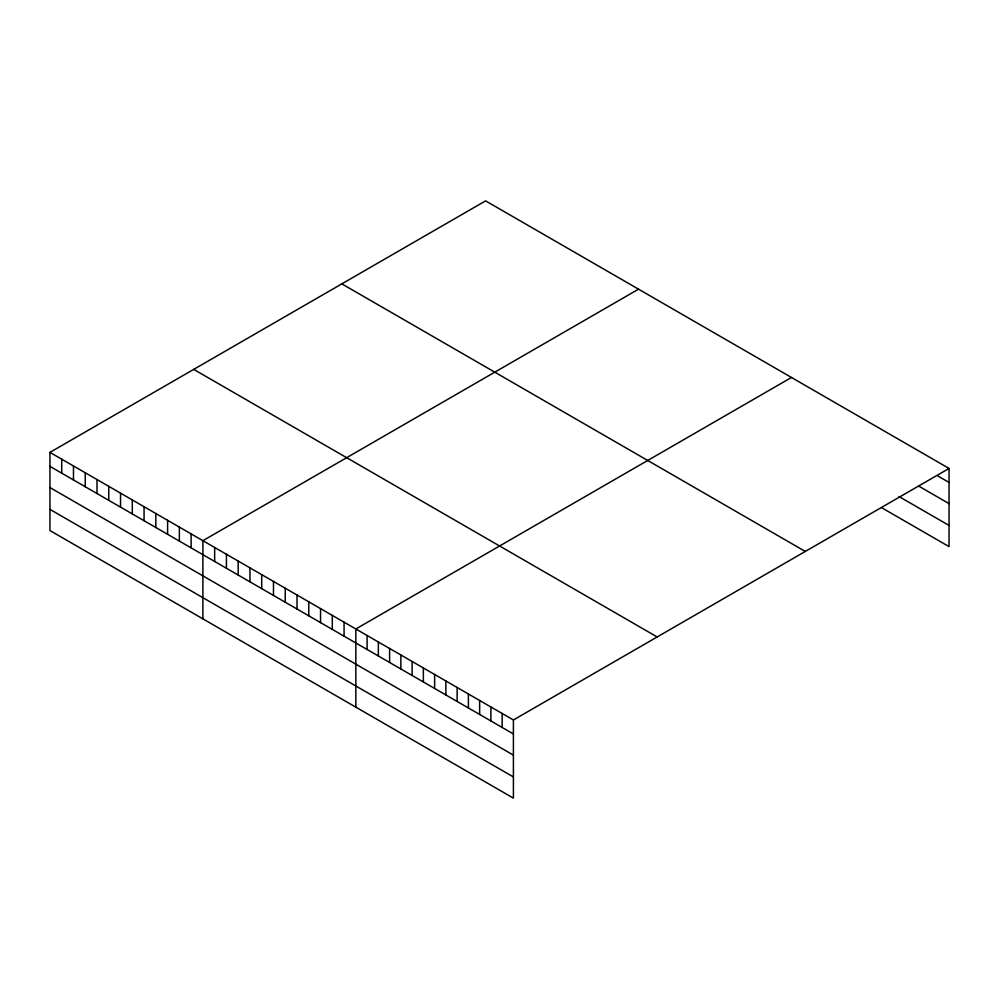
<?xml version="1.0" encoding="UTF-8"?>
<svg xmlns="http://www.w3.org/2000/svg" width="999" height="999" viewBox="0 0 999 999"><rect width="100%" height="100%" fill="white"/><g stroke="black" fill="none" stroke-linecap="round" stroke-linejoin="round"><path stroke-width="1.5" d="M49.95 452.385L513.411 719.967L513.411 798.126L49.95 530.556L49.95 452.385L485.589 200.874L949.05 468.444L949.05 546.615L881.518 507.629M638.536 289.173L202.897 540.684L202.897 618.856M791.47 377.472L355.831 628.983L355.831 707.155M513.411 719.967L949.05 468.444M937.799 475.936L949.05 482.43M919.03 486.288L949.05 503.608M899.025 496.553L949.05 525.437M341.833 283.866L805.294 551.448M193.706 369.38L657.167 636.962M49.95 466.371L513.411 733.953M49.95 487.549L513.411 755.132M49.95 509.378L513.411 776.947M502.16 713.461L502.16 727.447M490.896 706.967L490.896 720.953M479.645 700.461L479.645 714.447M468.394 693.968L468.394 707.954M457.13 687.474L457.13 701.46M445.879 680.968L445.879 694.954M434.627 674.475L434.627 688.461M423.364 667.969L423.364 681.955M412.112 661.475L412.112 675.461M400.861 654.982L400.861 668.968M389.598 648.476L389.598 662.462M378.346 641.982L378.346 655.968M367.095 635.489L367.095 649.475M344.068 622.19L344.068 636.176M332.305 615.396L332.305 629.382M320.542 608.603L320.542 622.589M308.778 601.81L308.778 615.796M297.015 595.017L297.015 609.015M285.239 588.236L285.239 602.222M273.476 581.443L273.476 595.429M261.713 574.65L261.713 588.636M249.95 567.857L249.95 581.843M238.187 561.063L238.187 575.049M226.423 554.27L226.423 568.256M214.66 547.477L214.66 561.463M191.121 533.891L191.121 547.877M179.358 527.097L179.358 541.083M167.595 520.304L167.595 534.29M155.832 513.511L155.832 527.497M144.068 506.718L144.068 520.704M132.305 499.925L132.305 513.911M120.542 493.144L120.542 507.13M108.779 486.351L108.779 500.337M97.003 479.557L97.003 493.543M85.24 472.764L85.24 486.75M73.476 465.971L73.476 479.957M61.713 459.178L61.713 473.164"/></g></svg>
